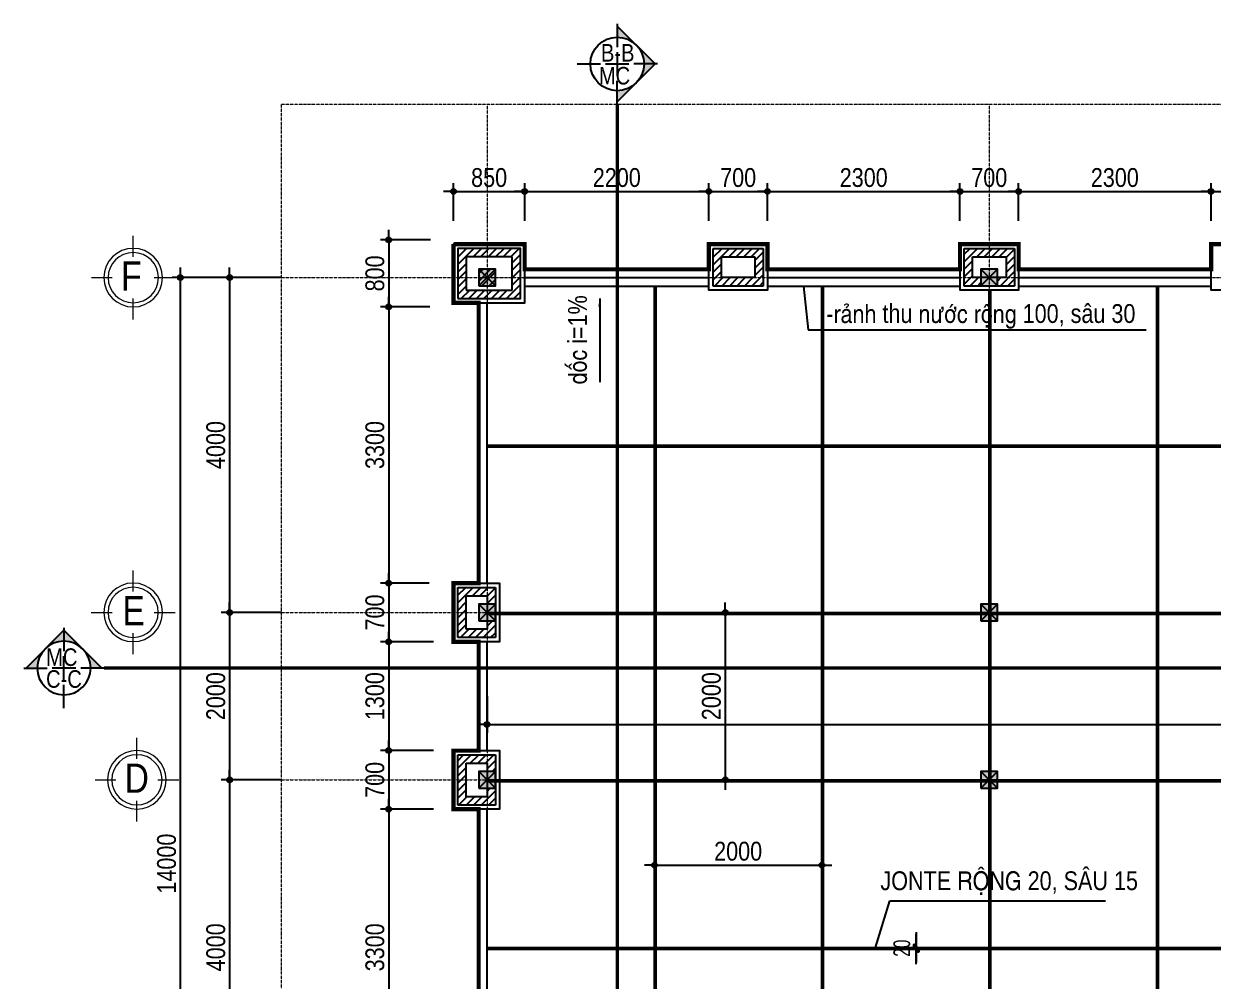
# Model space of a CAD drawing. Header units: millimetres. Extents: x 2297 to 44063, y 1595 to 26344.
# Drawn here: x 2297 to 16506, y 14907 to 26344 of the extents above; entities that cross this region are included whole.
import ezdxf
from ezdxf.enums import TextEntityAlignment as Align

# ---------------------------------------------------------------- set-up
doc = ezdxf.new("R2010")
doc.units = ezdxf.units.MM
doc.linetypes.add('ACAD_ISO10W100', pattern=[18, 12, -3, 0, -3])
doc.linetypes.add('DASHED2', pattern=[0.375, 0.25, -0.125])
for name, color, linetype in [('009', 251, 'Continuous'), ('daucat', 220, 'Continuous'), ('DIM', 1, 'Continuous'), ('KYHIEU', 3, 'Continuous'), ('TAGS', 60, 'Continuous'), ('TEXT', 7, 'Continuous'), ('TUONG', 131, 'Continuous'), ('WALL', 4, 'Continuous')]:
    doc.layers.add(name, color=color, linetype=linetype)
for name, color, linetype, lineweight in [('CAY', 84, 'Continuous', 5), ('CUA', 20, 'Continuous', 0), ('NET-THAY', 2, 'Continuous', 13), ('TEN TRUC', 3, 'Continuous', 18), ('TRUC', 24, 'Continuous', 0)]:
    doc.layers.add(name, color=color, linetype=linetype, lineweight=lineweight)
doc.styles.add('1', font='', dxfattribs={"height": 250})
doc.styles.add('HEL-CONDENSE', font='')
doc.styles.add('helve', font='')
doc.styles.add('KICHTHUOC', font='', dxfattribs={"width": 0.8})
doc.styles.add('VNI-HELVE-CONDENSE', font='')
doc.styles.add('VNI-HELVE-CONDENSEN', font='')
doc.styles.get('1').set_extended_font_data('VNI-Helve-Condense')
doc.styles.get('HEL-CONDENSE').set_extended_font_data('VNI-Helve-Condense')
doc.styles.get('helve').set_extended_font_data('VNI-Helve')
doc.styles.get('KICHTHUOC').set_extended_font_data('VNI-Helve-Condense')
doc.styles.get('VNI-HELVE-CONDENSE').set_extended_font_data('VNI-Helve-Condense')
doc.styles.get('VNI-HELVE-CONDENSEN').set_extended_font_data('VNI-Helve-Condense')
doc.dimstyles.new('1-100', dxfattribs={"dimtxt": 200, "dimasz": 60, "dimexe": 0, "dimexo": 0, "dimgap": 70, "dimtad": 1, "dimtoh": 1, "dimdec": 0, "dimzin": 9, "dimdsep": 46, "dimtxsty": 'KICHTHUOC', "dimblk": 'KTHUOC', "dimcen": 15, "dimdle": 150, "dimclrd": 256, "dimclre": 256, "dimclrt": 7, "dimadec": 0, "dimazin": 0, "dimtfac": 1, "dimtdec": 0, "dimtix": 1, "dimtmove": 2, "dimatfit": 3, "dimfxl": 1, "dimtolj": 1, "dimtzin": 1, "dimarcsym": 0})
doc.dimstyles.new('1-20', dxfattribs={"dimscale": 100, "dimtxt": 2.25, "dimasz": 0.0006, "dimexe": 1, "dimexo": 2.5, "dimgap": 0.8, "dimtad": 1, "dimdec": 0, "dimlfac": 0.2, "dimzin": 0, "dimdsep": 46, "dimtxsty": 'helve', "dimblk": 'elip', "dimcen": -0.09, "dimdle": 1, "dimclrd": 256, "dimclre": 256, "dimclrt": 4, "dimadec": 0, "dimazin": 0, "dimtfac": 1, "dimtdec": 0, "dimtix": 1, "dimtmove": 2, "dimatfit": 0, "dimldrblk": 'ARCHTICK', "dimfxl": 1, "dimtolj": 1, "dimtzin": 0, "dimarcsym": 0})
doc.dimstyles.new('D100', dxfattribs={"dimtxt": 225, "dimasz": 1.2, "dimexe": 100, "dimexo": 0, "dimgap": 50, "dimtad": 1, "dimdec": 0, "dimzin": 13, "dimdsep": 46, "dimtxsty": 'HEL-CONDENSE', "dimblk": 'D50', "dimcen": 0, "dimclrd": 1, "dimclre": 1, "dimclrt": 7, "dimadec": 0, "dimazin": 0, "dimtfac": 1, "dimtdec": 0, "dimtmove": 0, "dimatfit": 3, "dimldrblk": 'D50', "dimfxl": 1, "dimtolj": 1, "dimtzin": 13, "dimarcsym": 0})
pattern_1 = [(45, (-1291592.29, -402006.06), (-44.9012806, 44.9012806), [])]

# ---------------------------------------------------------------- blocks, each defined once
blk = doc.blocks.new('D50')
at = {"layer": 'DIM'}
blk.add_hatch(color=256, dxfattribs=at).paths.add_polyline_path([(25, 0, 1), (-25, 0, 1)])
blk.add_line((25, 0), (100, 0), dxfattribs=at)
blk.add_circle((0, 0), 25, dxfattribs=at)
blk = doc.blocks.new('*D181')
at = {"layer": 'DEFPOINTS', "color": 0, "transparency": 16777216}
for p in [(5377, 23312), (4756, 19312), (5377, 19312)]:
    blk.add_point(p, dxfattribs=at)
at = {"layer": 'DIM', "color": 1, "lineweight": -2, "transparency": 16777216}
for p, q in [((5377, 23312), (4656, 23312)), ((4756, 23310), (4756, 19313)), ((5377, 19312), (4656, 19312))]:
    blk.add_line(p, q, dxfattribs=at)
at = {"layer": 'DIM', "color": 1, "lineweight": -2, "transparency": 16777216, "xscale": 1.199999999999999, "yscale": 1.199999999999999, "zscale": 1.199999999999999}
for p, rotation in [((4756, 23312), 90), ((4756, 19312), 270)]:
    blk.add_blockref('D50', p, dxfattribs=dict(at, rotation=rotation))
at = {"layer": 'DIM', "color": 7, "transparency": 16777216, "insert": (4591, 21312), "char_height": 225, "attachment_point": 5, "rotation": 90, "style": 'HEL-CONDENSE'}
blk.add_mtext('\\A1;4000', dxfattribs=at)
blk = doc.blocks.new('*D182')
at = {"layer": 'DEFPOINTS', "color": 0, "transparency": 16777216}
for p in [(5377, 19312), (4756, 17312), (5377, 17312)]:
    blk.add_point(p, dxfattribs=at)
at = {"layer": 'DIM', "color": 1, "lineweight": -2, "transparency": 16777216}
for p, q in [((5377, 19312), (4656, 19312)), ((4756, 19310), (4756, 17313)), ((5377, 17312), (4656, 17312))]:
    blk.add_line(p, q, dxfattribs=at)
at = {"layer": 'DIM', "color": 1, "lineweight": -2, "transparency": 16777216, "xscale": 1.199999999999999, "yscale": 1.199999999999999, "zscale": 1.199999999999999}
for p, rotation in [((4756, 19312), 90), ((4756, 17312), 270)]:
    blk.add_blockref('D50', p, dxfattribs=dict(at, rotation=rotation))
at = {"layer": 'DIM', "color": 7, "transparency": 16777216, "insert": (4591, 18312), "char_height": 225, "attachment_point": 5, "rotation": 90, "style": 'HEL-CONDENSE'}
blk.add_mtext('\\A1;2000', dxfattribs=at)
blk = doc.blocks.new('*D183')
at = {"layer": 'DEFPOINTS', "color": 0, "transparency": 16777216}
for p in [(5377, 17312), (4756, 13312), (5377, 13312)]:
    blk.add_point(p, dxfattribs=at)
at = {"layer": 'DIM', "color": 1, "lineweight": -2, "transparency": 16777216}
for p, q in [((5377, 17312), (4656, 17312)), ((4756, 17310), (4756, 13313)), ((5377, 13312), (4656, 13312))]:
    blk.add_line(p, q, dxfattribs=at)
at = {"layer": 'DIM', "color": 1, "lineweight": -2, "transparency": 16777216, "xscale": 1.199999999999999, "yscale": 1.199999999999999, "zscale": 1.199999999999999}
for p, rotation in [((4756, 17312), 90), ((4756, 13312), 270)]:
    blk.add_blockref('D50', p, dxfattribs=dict(at, rotation=rotation))
at = {"layer": 'DIM', "color": 7, "transparency": 16777216, "insert": (4591, 15312), "char_height": 225, "attachment_point": 5, "rotation": 90, "style": 'HEL-CONDENSE'}
blk.add_mtext('\\A1;4000', dxfattribs=at)
blk = doc.blocks.new('*D185')
at = {"layer": 'DEFPOINTS', "color": 0, "transparency": 16777216}
for p in [(4168, 23312), (5377, 23312), (5377, 9312)]:
    blk.add_point(p, dxfattribs=at)
at = {"layer": 'DIM', "color": 1, "lineweight": -2, "transparency": 16777216}
for p, q in [((5377, 23312), (4068, 23312)), ((4168, 9313), (4168, 23310)), ((5377, 9312), (4068, 9312))]:
    blk.add_line(p, q, dxfattribs=at)
at = {"layer": 'DIM', "color": 1, "lineweight": -2, "transparency": 16777216, "xscale": 1.199999999999999, "yscale": 1.199999999999999, "zscale": 1.199999999999999}
for p, rotation in [((4168, 23312), 90), ((4168, 9312), 270)]:
    blk.add_blockref('D50', p, dxfattribs=dict(at, rotation=rotation))
at = {"layer": 'DIM', "color": 7, "transparency": 16777216, "insert": (4003, 16312), "char_height": 225, "attachment_point": 5, "rotation": 90, "style": 'HEL-CONDENSE'}
blk.add_mtext('\\A1;14000', dxfattribs=at)
blk = doc.blocks.new('A$C206177D3')
at = {"layer": 'TEN TRUC', "ltscale": 1000}
for p, q in [((-37, 240), (-37, 490)), ((-287, -10), (-537, -10)), ((463, -10), (213, -10)), ((-37, -510), (-37, -260))]:
    blk.add_line(p, q, dxfattribs=at)
blk.add_circle((-37, -10), 350, dxfattribs=at)
at = {"layer": 'TEN TRUC', "color": 254, "ltscale": 1000}
blk.add_circle((-37, -10), 300, dxfattribs=at)
blk = doc.blocks.new('A$C225A2996')
at = {"layer": 'WALL'}
blk.add_hatch(color=4, dxfattribs=at).paths.add_polyline_path([(531, 82), (731, 82), (731, 282), (531, 282)])
at = {"layer": 'WALL', "color": 4}
for p, q in [((531, 282), (731, 82)), ((531, 82), (731, 282))]:
    blk.add_line(p, q, dxfattribs=at)
blk.add_lwpolyline([(531, 82), (731, 82), (731, 282), (531, 282)], close=True, dxfattribs=at)
blk = doc.blocks.new('mc2')
at = {"layer": 'KYHIEU', "ltscale": 0.7}
h = blk.add_hatch(color=256, dxfattribs=at)
h.paths.add_polyline_path([(600, 400), (600, 566), (317, 283, -0.198912)])
h.paths.add_polyline_path([(200, 0, -0.198912), (317, 283), (34, 0)])
h.paths.add_polyline_path([(317, -283, -0.198912), (200, 0), (34, 0)])
h.paths.add_polyline_path([(600, -566), (600, -400, -0.198912), (317, -283)])
for p, q in [((600, 566), (34, 0)), ((600, 600), (600, 250)), ((0, 0), (350, 0)), ((600, -566), (34, 0)), ((775, 0), (425, 0)), ((600, -175), (600, 175)), ((1200, 0), (850, 0)), ((600, -600), (600, -250))]:
    blk.add_line(p, q, dxfattribs=at)
blk.add_circle((600, 0), 400, dxfattribs=at)
at = {"style": 'VNI-HELVE-CONDENSE'}
for height, p in [(300, (612, 182)), (225, (609, -187))]:
    blk.add_attdef('A', text='', height=height, dxfattribs=at).set_placement(p, align=Align.MIDDLE_CENTER)
blk = doc.blocks.new('*D117')
at = {"layer": 'DEFPOINTS', "color": 0, "transparency": 16777216}
for p in [(8281, 24342), (7431, 23989), (8281, 23989)]:
    blk.add_point(p, dxfattribs=at)
at = {"layer": 'DIM', "color": 1, "lineweight": -2, "transparency": 16777216}
for p, q in [((7431, 23989), (7431, 24442)), ((8281, 23989), (8281, 24442)), ((7433, 24342), (8280, 24342))]:
    blk.add_line(p, q, dxfattribs=at)
at = {"layer": 'DIM', "color": 1, "lineweight": -2, "transparency": 16777216, "xscale": 1.199999999999999, "yscale": 1.199999999999999, "zscale": 1.199999999999999, "rotation": 180}
blk.add_blockref('D50', (7431, 24342), dxfattribs=at)
at = {"layer": 'DIM', "color": 1, "lineweight": -2, "transparency": 16777216, "xscale": 1.199999999999999, "yscale": 1.199999999999999, "zscale": 1.199999999999999}
blk.add_blockref('D50', (8281, 24342), dxfattribs=at)
at = {"layer": 'DIM', "color": 7, "transparency": 16777216, "insert": (7856, 24506), "char_height": 225, "attachment_point": 5, "style": 'HEL-CONDENSE'}
blk.add_mtext('\\A1;850', dxfattribs=at)
blk = doc.blocks.new('*D118')
at = {"layer": 'DEFPOINTS', "color": 0, "transparency": 16777216}
for p in [(10481, 24342), (8281, 23989), (10481, 23989)]:
    blk.add_point(p, dxfattribs=at)
at = {"layer": 'DIM', "color": 1, "lineweight": -2, "transparency": 16777216}
for p, q in [((8281, 23989), (8281, 24442)), ((10481, 23989), (10481, 24442)), ((8283, 24342), (10480, 24342))]:
    blk.add_line(p, q, dxfattribs=at)
at = {"layer": 'DIM', "color": 1, "lineweight": -2, "transparency": 16777216, "xscale": 1.199999999999999, "yscale": 1.199999999999999, "zscale": 1.199999999999999, "rotation": 180}
blk.add_blockref('D50', (8281, 24342), dxfattribs=at)
at = {"layer": 'DIM', "color": 1, "lineweight": -2, "transparency": 16777216, "xscale": 1.199999999999999, "yscale": 1.199999999999999, "zscale": 1.199999999999999}
blk.add_blockref('D50', (10481, 24342), dxfattribs=at)
at = {"layer": 'DIM', "color": 7, "transparency": 16777216, "insert": (9381, 24506), "char_height": 225, "attachment_point": 5, "style": 'HEL-CONDENSE'}
blk.add_mtext('\\A1;2200', dxfattribs=at)
blk = doc.blocks.new('*D119')
at = {"layer": 'DEFPOINTS', "color": 0, "transparency": 16777216}
for p in [(11181, 24342), (10481, 23989), (11181, 23989)]:
    blk.add_point(p, dxfattribs=at)
at = {"layer": 'DIM', "color": 1, "lineweight": -2, "transparency": 16777216}
for p, q in [((10481, 23989), (10481, 24442)), ((11181, 23989), (11181, 24442)), ((10483, 24342), (11180, 24342))]:
    blk.add_line(p, q, dxfattribs=at)
at = {"layer": 'DIM', "color": 1, "lineweight": -2, "transparency": 16777216, "xscale": 1.199999999999999, "yscale": 1.199999999999999, "zscale": 1.199999999999999, "rotation": 180}
blk.add_blockref('D50', (10481, 24342), dxfattribs=at)
at = {"layer": 'DIM', "color": 1, "lineweight": -2, "transparency": 16777216, "xscale": 1.199999999999999, "yscale": 1.199999999999999, "zscale": 1.199999999999999}
blk.add_blockref('D50', (11181, 24342), dxfattribs=at)
at = {"layer": 'DIM', "color": 7, "transparency": 16777216, "insert": (10831, 24506), "char_height": 225, "attachment_point": 5, "style": 'HEL-CONDENSE'}
blk.add_mtext('\\A1;700', dxfattribs=at)
blk = doc.blocks.new('*D120')
at = {"layer": 'DEFPOINTS', "color": 0, "transparency": 16777216}
for p in [(13481, 24342), (11181, 23989), (13481, 23989)]:
    blk.add_point(p, dxfattribs=at)
at = {"layer": 'DIM', "color": 1, "lineweight": -2, "transparency": 16777216}
for p, q in [((11181, 23989), (11181, 24442)), ((13481, 23989), (13481, 24442)), ((11183, 24342), (13480, 24342))]:
    blk.add_line(p, q, dxfattribs=at)
at = {"layer": 'DIM', "color": 1, "lineweight": -2, "transparency": 16777216, "xscale": 1.199999999999999, "yscale": 1.199999999999999, "zscale": 1.199999999999999, "rotation": 180}
blk.add_blockref('D50', (11181, 24342), dxfattribs=at)
at = {"layer": 'DIM', "color": 1, "lineweight": -2, "transparency": 16777216, "xscale": 1.199999999999999, "yscale": 1.199999999999999, "zscale": 1.199999999999999}
blk.add_blockref('D50', (13481, 24342), dxfattribs=at)
at = {"layer": 'DIM', "color": 7, "transparency": 16777216, "insert": (12331, 24506), "char_height": 225, "attachment_point": 5, "style": 'HEL-CONDENSE'}
blk.add_mtext('\\A1;2300', dxfattribs=at)
blk = doc.blocks.new('*D121')
at = {"layer": 'DEFPOINTS', "color": 0, "transparency": 16777216}
for p in [(14181, 24342), (13481, 23989), (14181, 23989)]:
    blk.add_point(p, dxfattribs=at)
at = {"layer": 'DIM', "color": 1, "lineweight": -2, "transparency": 16777216}
for p, q in [((13481, 23989), (13481, 24442)), ((14181, 23989), (14181, 24442)), ((13483, 24342), (14180, 24342))]:
    blk.add_line(p, q, dxfattribs=at)
at = {"layer": 'DIM', "color": 1, "lineweight": -2, "transparency": 16777216, "xscale": 1.199999999999999, "yscale": 1.199999999999999, "zscale": 1.199999999999999, "rotation": 180}
blk.add_blockref('D50', (13481, 24342), dxfattribs=at)
at = {"layer": 'DIM', "color": 1, "lineweight": -2, "transparency": 16777216, "xscale": 1.199999999999999, "yscale": 1.199999999999999, "zscale": 1.199999999999999}
blk.add_blockref('D50', (14181, 24342), dxfattribs=at)
at = {"layer": 'DIM', "color": 7, "transparency": 16777216, "insert": (13831, 24506), "char_height": 225, "attachment_point": 5, "style": 'HEL-CONDENSE'}
blk.add_mtext('\\A1;700', dxfattribs=at)
blk = doc.blocks.new('*D122')
at = {"layer": 'DEFPOINTS', "color": 0, "transparency": 16777216}
for p in [(16481, 24342), (14181, 23989), (16481, 23989)]:
    blk.add_point(p, dxfattribs=at)
at = {"layer": 'DIM', "color": 1, "lineweight": -2, "transparency": 16777216}
for p, q in [((14181, 23989), (14181, 24442)), ((16481, 23989), (16481, 24442)), ((14183, 24342), (16480, 24342))]:
    blk.add_line(p, q, dxfattribs=at)
at = {"layer": 'DIM', "color": 1, "lineweight": -2, "transparency": 16777216, "xscale": 1.199999999999999, "yscale": 1.199999999999999, "zscale": 1.199999999999999, "rotation": 180}
blk.add_blockref('D50', (14181, 24342), dxfattribs=at)
at = {"layer": 'DIM', "color": 1, "lineweight": -2, "transparency": 16777216, "xscale": 1.199999999999999, "yscale": 1.199999999999999, "zscale": 1.199999999999999}
blk.add_blockref('D50', (16481, 24342), dxfattribs=at)
at = {"layer": 'DIM', "color": 7, "transparency": 16777216, "insert": (15331, 24506), "char_height": 225, "attachment_point": 5, "style": 'HEL-CONDENSE'}
blk.add_mtext('\\A1;2300', dxfattribs=at)
blk = doc.blocks.new('*D123')
at = {"layer": 'DEFPOINTS', "color": 0, "transparency": 16777216}
for p in [(17181, 24342), (16481, 23989), (17181, 23989)]:
    blk.add_point(p, dxfattribs=at)
at = {"layer": 'DIM', "color": 1, "lineweight": -2, "transparency": 16777216}
for p, q in [((16481, 23989), (16481, 24442)), ((17181, 23989), (17181, 24442)), ((16483, 24342), (17180, 24342))]:
    blk.add_line(p, q, dxfattribs=at)
at = {"layer": 'DIM', "color": 1, "lineweight": -2, "transparency": 16777216, "xscale": 1.199999999999999, "yscale": 1.199999999999999, "zscale": 1.199999999999999, "rotation": 180}
blk.add_blockref('D50', (16481, 24342), dxfattribs=at)
at = {"layer": 'DIM', "color": 1, "lineweight": -2, "transparency": 16777216, "xscale": 1.199999999999999, "yscale": 1.199999999999999, "zscale": 1.199999999999999}
blk.add_blockref('D50', (17181, 24342), dxfattribs=at)
at = {"layer": 'DIM', "color": 7, "transparency": 16777216, "insert": (16831, 24506), "char_height": 225, "attachment_point": 5, "style": 'HEL-CONDENSE'}
blk.add_mtext('\\A1;700', dxfattribs=at)
blk = doc.blocks.new('*D172')
at = {"layer": 'DEFPOINTS', "color": 0, "transparency": 16777216}
for p in [(7154, 23762), (6657, 22962), (7149, 22962)]:
    blk.add_point(p, dxfattribs=at)
at = {"layer": 'DIM', "color": 1, "lineweight": -2, "transparency": 16777216}
for p, q in [((7154, 23762), (6557, 23762)), ((6657, 23760), (6657, 22963)), ((7149, 22962), (6557, 22962))]:
    blk.add_line(p, q, dxfattribs=at)
at = {"layer": 'DIM', "color": 1, "lineweight": -2, "transparency": 16777216, "xscale": 1.199999999999999, "yscale": 1.199999999999999, "zscale": 1.199999999999999}
for p, rotation in [((6657, 23762), 90), ((6657, 22962), 270)]:
    blk.add_blockref('D50', p, dxfattribs=dict(at, rotation=rotation))
at = {"layer": 'DIM', "color": 7, "transparency": 16777216, "insert": (6492, 23362), "char_height": 225, "attachment_point": 5, "rotation": 90, "style": 'HEL-CONDENSE'}
blk.add_mtext('\\A1;800', dxfattribs=at)
blk = doc.blocks.new('*D173')
at = {"layer": 'DEFPOINTS', "color": 0, "transparency": 16777216}
for p in [(7149, 22962), (6657, 19662), (7139, 19662)]:
    blk.add_point(p, dxfattribs=at)
at = {"layer": 'DIM', "color": 1, "lineweight": -2, "transparency": 16777216}
for p, q in [((7149, 22962), (6557, 22962)), ((6657, 22960), (6657, 19663)), ((7139, 19662), (6557, 19662))]:
    blk.add_line(p, q, dxfattribs=at)
at = {"layer": 'DIM', "color": 1, "lineweight": -2, "transparency": 16777216, "xscale": 1.199999999999999, "yscale": 1.199999999999999, "zscale": 1.199999999999999}
for p, rotation in [((6657, 22962), 90), ((6657, 19662), 270)]:
    blk.add_blockref('D50', p, dxfattribs=dict(at, rotation=rotation))
at = {"layer": 'DIM', "color": 7, "transparency": 16777216, "insert": (6492, 21312), "char_height": 225, "attachment_point": 5, "rotation": 90, "style": 'HEL-CONDENSE'}
blk.add_mtext('\\A1;3300', dxfattribs=at)
blk = doc.blocks.new('*D174')
at = {"layer": 'DEFPOINTS', "color": 0, "transparency": 16777216}
for p in [(7139, 19662), (6657, 18962), (7191, 18962)]:
    blk.add_point(p, dxfattribs=at)
at = {"layer": 'DIM', "color": 1, "lineweight": -2, "transparency": 16777216}
for p, q in [((7139, 19662), (6557, 19662)), ((6657, 19660), (6657, 18963)), ((7191, 18962), (6557, 18962))]:
    blk.add_line(p, q, dxfattribs=at)
at = {"layer": 'DIM', "color": 1, "lineweight": -2, "transparency": 16777216, "xscale": 1.199999999999999, "yscale": 1.199999999999999, "zscale": 1.199999999999999}
for p, rotation in [((6657, 19662), 90), ((6657, 18962), 270)]:
    blk.add_blockref('D50', p, dxfattribs=dict(at, rotation=rotation))
at = {"layer": 'DIM', "color": 7, "transparency": 16777216, "insert": (6492, 19312), "char_height": 225, "attachment_point": 5, "rotation": 90, "style": 'HEL-CONDENSE'}
blk.add_mtext('\\A1;700', dxfattribs=at)
blk = doc.blocks.new('*D175')
at = {"layer": 'DEFPOINTS', "color": 0, "transparency": 16777216}
for p in [(7191, 18962), (6657, 17662), (7191, 17662)]:
    blk.add_point(p, dxfattribs=at)
at = {"layer": 'DIM', "color": 1, "lineweight": -2, "transparency": 16777216}
for p, q in [((7191, 18962), (6557, 18962)), ((6657, 18960), (6657, 17663)), ((7191, 17662), (6557, 17662))]:
    blk.add_line(p, q, dxfattribs=at)
at = {"layer": 'DIM', "color": 1, "lineweight": -2, "transparency": 16777216, "xscale": 1.199999999999999, "yscale": 1.199999999999999, "zscale": 1.199999999999999}
for p, rotation in [((6657, 18962), 90), ((6657, 17662), 270)]:
    blk.add_blockref('D50', p, dxfattribs=dict(at, rotation=rotation))
at = {"layer": 'DIM', "color": 7, "transparency": 16777216, "insert": (6492, 18312), "char_height": 225, "attachment_point": 5, "rotation": 90, "style": 'HEL-CONDENSE'}
blk.add_mtext('\\A1;1300', dxfattribs=at)
blk = doc.blocks.new('*D176')
at = {"layer": 'DEFPOINTS', "color": 0, "transparency": 16777216}
for p in [(7191, 17662), (6657, 16962), (7191, 16962)]:
    blk.add_point(p, dxfattribs=at)
at = {"layer": 'DIM', "color": 1, "lineweight": -2, "transparency": 16777216}
for p, q in [((7191, 17662), (6557, 17662)), ((6657, 17660), (6657, 16963)), ((7191, 16962), (6557, 16962))]:
    blk.add_line(p, q, dxfattribs=at)
at = {"layer": 'DIM', "color": 1, "lineweight": -2, "transparency": 16777216, "xscale": 1.199999999999999, "yscale": 1.199999999999999, "zscale": 1.199999999999999}
for p, rotation in [((6657, 17662), 90), ((6657, 16962), 270)]:
    blk.add_blockref('D50', p, dxfattribs=dict(at, rotation=rotation))
at = {"layer": 'DIM', "color": 7, "transparency": 16777216, "insert": (6492, 17312), "char_height": 225, "attachment_point": 5, "rotation": 90, "style": 'HEL-CONDENSE'}
blk.add_mtext('\\A1;700', dxfattribs=at)
blk = doc.blocks.new('*D177')
at = {"layer": 'DEFPOINTS', "color": 0, "transparency": 16777216}
for p in [(7191, 16962), (6657, 13662), (7191, 13662)]:
    blk.add_point(p, dxfattribs=at)
at = {"layer": 'DIM', "color": 1, "lineweight": -2, "transparency": 16777216}
for p, q in [((7191, 16962), (6557, 16962)), ((6657, 16960), (6657, 13663)), ((7191, 13662), (6557, 13662))]:
    blk.add_line(p, q, dxfattribs=at)
at = {"layer": 'DIM', "color": 1, "lineweight": -2, "transparency": 16777216, "xscale": 1.199999999999999, "yscale": 1.199999999999999, "zscale": 1.199999999999999}
for p, rotation in [((6657, 16962), 90), ((6657, 13662), 270)]:
    blk.add_blockref('D50', p, dxfattribs=dict(at, rotation=rotation))
at = {"layer": 'DIM', "color": 7, "transparency": 16777216, "insert": (6492, 15312), "char_height": 225, "attachment_point": 5, "rotation": 90, "style": 'HEL-CONDENSE'}
blk.add_mtext('\\A1;3300', dxfattribs=at)
blk = doc.blocks.new('*D106')
at = {"layer": 'CAY', "color": 1, "lineweight": -2, "transparency": 16777216}
for p, q in [((7831, 18312), (7831, 17875)), ((40831, 18312), (40831, 17875)), ((7833, 17975), (40830, 17975))]:
    blk.add_line(p, q, dxfattribs=at)
at = {"layer": 'DEFPOINTS', "color": 0, "transparency": 16777216}
for p in [(7831, 18312), (40831, 18312), (40831, 17975)]:
    blk.add_point(p, dxfattribs=at)
at = {"layer": 'CAY', "color": 1, "lineweight": -2, "transparency": 16777216, "xscale": 1.199999999999999, "yscale": 1.199999999999999, "zscale": 1.199999999999999, "rotation": 180}
blk.add_blockref('D50', (7831, 17975), dxfattribs=at)
at = {"layer": 'CAY', "color": 1, "lineweight": -2, "transparency": 16777216, "xscale": 1.199999999999999, "yscale": 1.199999999999999, "zscale": 1.199999999999999}
blk.add_blockref('D50', (40831, 17975), dxfattribs=at)
at = {"layer": 'CAY', "color": 7, "transparency": 16777216, "insert": (24331, 18140), "char_height": 225, "attachment_point": 5, "style": 'HEL-CONDENSE'}
blk.add_mtext('\\A1;33000', dxfattribs=at)
blk = doc.blocks.new('*D113')
at = {"layer": 'DEFPOINTS', "color": 0, "transparency": 16777216}
for p in [(10314, 19312), (10314, 17312), (10677, 17312)]:
    blk.add_point(p, dxfattribs=at)
at = {"layer": 'DIM', "color": 1, "lineweight": -2, "transparency": 16777216}
for p, q in [((10314, 19312), (10777, 19312)), ((10677, 19310), (10677, 17313)), ((10314, 17312), (10777, 17312))]:
    blk.add_line(p, q, dxfattribs=at)
at = {"layer": 'DIM', "color": 1, "lineweight": -2, "transparency": 16777216, "xscale": 1.199999999999999, "yscale": 1.199999999999999, "zscale": 1.199999999999999}
for p, rotation in [((10677, 19312), 90), ((10677, 17312), 270)]:
    blk.add_blockref('D50', p, dxfattribs=dict(at, rotation=rotation))
at = {"layer": 'DIM', "color": 7, "transparency": 16777216, "insert": (10512, 18312), "char_height": 225, "attachment_point": 5, "rotation": 90, "style": 'HEL-CONDENSE'}
blk.add_mtext('\\A1;2000', dxfattribs=at)
blk = doc.blocks.new('*D114')
at = {"layer": 'DEFPOINTS', "color": 0, "transparency": 16777216}
for p in [(9831, 16785), (11831, 16785), (11831, 16294)]:
    blk.add_point(p, dxfattribs=at)
at = {"layer": 'DIM', "color": 1, "lineweight": -2, "transparency": 16777216}
for p, q in [((9831, 16785), (9831, 16194)), ((11831, 16785), (11831, 16194)), ((9833, 16294), (11830, 16294))]:
    blk.add_line(p, q, dxfattribs=at)
at = {"layer": 'DIM', "color": 1, "lineweight": -2, "transparency": 16777216, "xscale": 1.199999999999999, "yscale": 1.199999999999999, "zscale": 1.199999999999999, "rotation": 180}
blk.add_blockref('D50', (9831, 16294), dxfattribs=at)
at = {"layer": 'DIM', "color": 1, "lineweight": -2, "transparency": 16777216, "xscale": 1.199999999999999, "yscale": 1.199999999999999, "zscale": 1.199999999999999}
blk.add_blockref('D50', (11831, 16294), dxfattribs=at)
at = {"layer": 'DIM', "color": 7, "transparency": 16777216, "insert": (10831, 16459), "char_height": 225, "attachment_point": 5, "style": 'HEL-CONDENSE'}
blk.add_mtext('\\A1;2000', dxfattribs=at)
blk = doc.blocks.new('KTHUOC')
at = {"ltscale": 50}
h = blk.add_hatch(color=256, dxfattribs=at)
edge = h.paths.add_edge_path()
edge.add_line((0.28, 0.53), (-0.53, -0.28))
edge.add_arc((-0.41, -0.41), 0.175, 135, 225)
edge.add_arc((-0.41, -0.41), 0.175, 225, 315)
edge.add_line((-0.28, -0.53), (0.53, 0.28))
edge.add_arc((0.41, 0.41), 0.175, 315, 405)
edge.add_arc((0.41, 0.41), 0.175, 45, 135)
for p, q in [((0, -2), (0, 2)), ((-3, 0), (3, 0))]:
    blk.add_line(p, q)
blk.add_lwpolyline([(0.28, 0.53), (-0.53, -0.28, 0.414214), (-0.53, -0.53), (-0.53, -0.53, 0.414214), (-0.28, -0.53), (0.53, 0.28, 0.414214), (0.53, 0.53), (0.53, 0.53, 0.414214)], format="xyb", close=True)
blk = doc.blocks.new('_ArchTick')
at = {"layer": 'CUA', "color": 0, "const_width": 0.15}
blk.add_lwpolyline([(-0.5, -0.5), (0.5, 0.5)], dxfattribs=at)
blk = doc.blocks.new('elip')
at = {"layer": 'DIM', "ltscale": 1.5}
h = blk.add_hatch(color=2, dxfattribs=at)
edge = h.paths.add_edge_path()
edge.add_line((-566, -919), (919, 566))
edge.add_arc((778, 707), 200, 315, 405)
edge.add_line((919, 849), (849, 919))
edge.add_arc((707, 778), 200, 45, 135)
edge.add_line((566, 919), (-919, -566))
edge.add_arc((-778, -707), 200, 135, 225)
edge.add_line((-919, -849), (-849, -919))
edge.add_arc((-707, -778), 200, 225, 315)
at = {"layer": 'DIM', "linetype": 'Continuous'}
for p, q in [((0, 0), (0, 2500)), ((0, 1600), (0, -2500)), ((-2500, 0), (2500, 0))]:
    blk.add_line(p, q, dxfattribs=at)
at = {"layer": 'DIM', "color": 2, "ltscale": 1.5}
blk.add_lwpolyline([(-566, -919), (919, 566, 0.4142136), (919, 849), (849, 919, 0.4142136), (566, 919), (-919, -566, 0.4142136), (-919, -849), (-849, -919, 0.4142136)], format="xyb", close=True, dxfattribs=at)
blk = doc.blocks.new('*D116')
at = {"lineweight": -2, "transparency": 16777216}
for p, q in [((12959, 15372), (12959, 15432)), ((12384, 15312), (12959, 15312)), ((12384, 15292), (12959, 15292)), ((12959, 15312), (12959, 15292)), ((12959, 15232), (12959, 15172))]:
    blk.add_line(p, q, dxfattribs=at)
at = {"layer": 'DEFPOINTS', "color": 0, "transparency": 16777216}
for p in [(12384, 15312), (12384, 15292), (12959, 15292)]:
    blk.add_point(p, dxfattribs=at)
at = {"lineweight": -2, "transparency": 16777216, "xscale": 60, "yscale": 60, "zscale": 60}
for p, rotation in [((12959, 15312), 270), ((12959, 15292), 90)]:
    blk.add_blockref('KTHUOC', p, dxfattribs=dict(at, rotation=rotation))
at = {"color": 7, "transparency": 16777216, "insert": (12787, 15302), "char_height": 200, "attachment_point": 5, "rotation": 90, "style": 'KICHTHUOC'}
blk.add_mtext('\\A1;20', dxfattribs=at)

msp = doc.modelspace()

# ---------------------------------------------------------------- hatches: boundary and pattern name
at = {"layer": '009'}
h = msp.add_hatch(dxfattribs=at)
h.set_pattern_fill('ANSI31', color=256, scale=20, style=0)
h.set_pattern_definition(pattern_1)
h.paths.add_polyline_path([(7481.404, 23061.581), (8231.404, 23061.581), (8231.404, 23661.581), (7481.404, 23661.581)])
h.paths.add_polyline_path([(7581.404, 23561.581), (8131.404, 23561.581), (8131.404, 23161.581), (7581.404, 23161.581)], flags=16)
h.paths.add_polyline_path([(7731.404, 23411.581), (7931.404, 23411.581), (7931.404, 23211.581), (7731.404, 23211.581)], flags=0)
h = msp.add_hatch(dxfattribs=at)
h.set_pattern_fill('ANSI31', color=256, scale=20, style=0)
h.set_pattern_definition(pattern_1)
h.paths.add_polyline_path([(10531.404, 23211.581), (11131.404, 23211.581), (11131.404, 23661.581), (10531.404, 23661.581)])
h.paths.add_polyline_path([(10631.404, 23561.581), (11031.404, 23561.581), (11031.404, 23311.581), (10631.404, 23311.581)], flags=16)
h.paths.add_polyline_path([(13631.404, 23561.581), (14031.404, 23561.581), (14031.404, 23311.581), (13931.404, 23311.581), (13931.404, 23211.581), (14131.404, 23211.581), (14131.404, 23661.581), (13531.404, 23661.581), (13531.404, 23211.581), (13731.404, 23211.581), (13731.404, 23311.581), (13631.404, 23311.581)])
h = msp.add_hatch(dxfattribs=at)
h.set_pattern_fill('ANSI31', color=256, scale=20, style=0)
h.set_pattern_definition(pattern_1)
h.paths.add_polyline_path([(7581.404, 19511.581), (7831.404, 19511.581), (7831.404, 19411.581), (7931.404, 19411.581), (7931.404, 19611.581), (7481.404, 19611.581), (7481.404, 19011.581), (7931.404, 19011.581), (7931.404, 19211.581), (7831.404, 19211.581), (7831.404, 19111.581), (7581.404, 19111.581)])
h = msp.add_hatch(dxfattribs=at)
h.set_pattern_fill('ANSI31', color=256, scale=20, style=0)
h.set_pattern_definition(pattern_1)
h.paths.add_polyline_path([(7581.404, 17511.581), (7831.404, 17511.581), (7831.404, 17411.581), (7931.404, 17411.581), (7931.404, 17611.581), (7481.404, 17611.581), (7481.404, 17011.581), (7931.404, 17011.581), (7931.404, 17211.581), (7831.404, 17211.581), (7831.404, 17111.581), (7581.404, 17111.581)])
h.paths.add_polyline_path([(7481.404, 13011.581), (7931.404, 13011.581), (7931.404, 13211.581), (7831.404, 13211.581), (7831.404, 13111.581), (7581.404, 13111.581), (7581.404, 13511.581), (7831.404, 13511.581), (7831.404, 13411.581), (7931.404, 13411.581), (7931.404, 13611.581), (7481.404, 13611.581)])

# ---------------------------------------------------------------- linework, layer by layer
at = {"const_width": 50}
for points in [[(7431.404, 23711.581), (8281.404, 23711.581), (8281.404, 23411.581), (10481.404, 23411.581), (10481.404, 23711.581), (11181.404, 23711.581), (11181.404, 23411.581), (13481.404, 23411.581), (13481.404, 23711.581), (14181.404, 23711.581), (14181.404, 23411.581), (16481.404, 23411.581), (16481.404, 23711.581), (17181.404, 23711.581)], [(7731.404, 13661.581), (7731.404, 16961.581), (7431.404, 16961.581), (7431.404, 17661.581), (7731.404, 17661.581), (7731.404, 18961.581), (7431.404, 18961.581), (7431.404, 19661.581), (7731.404, 19661.581), (7731.404, 23011.581), (7431.404, 23011.581), (7431.404, 23711.581)]]:
    msp.add_lwpolyline(points, dxfattribs=at)
msp.add_lwpolyline([(7431.404, 23011.581), (8281.404, 23011.581), (8281.404, 23711.581), (7431.404, 23711.581)], close=True)
for points in [[(8281.404, 23411.581), (10481.404, 23411.581)], [(8281.404, 23311.581), (10481.404, 23311.581)], [(11181.404, 23411.581), (13481.404, 23411.581)], [(11181.404, 23311.581), (13481.404, 23311.581)], [(14181.404, 23411.581), (16481.404, 23411.581)], [(14181.404, 23311.581), (16481.404, 23311.581)], [(8281.404, 23211.581), (10481.404, 23211.581)], [(9831.404, 9311.581), (9831.404, 23211.581)], [(9851.404, 9311.581), (9851.404, 23211.581)], [(11181.404, 23211.581), (13481.404, 23211.581)], [(11831.404, 9311.581), (11831.404, 23211.581)], [(11851.404, 9311.581), (11851.404, 23211.581)], [(14181.404, 23211.581), (16481.404, 23211.581)], [(15831.404, 13311.581), (15831.404, 23211.581)], [(15851.404, 13311.581), (15851.404, 23211.581)], [(13831.404, 9311.581), (13831.404, 23161.581)], [(13851.404, 9311.581), (13851.404, 23161.581)], [(7731.404, 19661.581), (7731.404, 23011.581)], [(7831.404, 19661.581), (7831.404, 23011.581)], [(7831.404, 21311.581), (40831.404, 21311.581)], [(7831.404, 21291.581), (40831.404, 21291.581)], [(7831.404, 19311.581), (40831.404, 19311.581)], [(7831.404, 19291.581), (40831.404, 19291.581)], [(7731.404, 17661.581), (7731.404, 18961.581)], [(7831.404, 17661.581), (7831.404, 18961.581)], [(7831.404, 17311.581), (40831.404, 17311.581)], [(7831.404, 17291.581), (40831.404, 17291.581)], [(7731.404, 13661.581), (7731.404, 16961.581)], [(7831.404, 13661.581), (7831.404, 16961.581)], [(7831.404, 15311.581), (40831.404, 15311.581)], [(7831.404, 15291.581), (40831.404, 15291.581)]]:
    msp.add_lwpolyline(points)
at = {"layer": '009'}
msp.add_lwpolyline([(7481.404, 23061.581), (8231.404, 23061.581), (8231.404, 23661.581), (7481.404, 23661.581)], close=True, dxfattribs=at)
at = {"layer": 'daucat', "linetype": 'DASHED2', "ltscale": 2000, "const_width": 40}
for points in [[(9386.519, 25383.838), (9386.519, 2554.675)], [(3256.711, 18648.592), (43102.571, 18648.592)]]:
    msp.add_lwpolyline(points, dxfattribs=at)
at = {"layer": 'NET-THAY', "linetype": 'ByBlock', "lineweight": -2}
for points in [[(10481.404, 23711.581), (11181.404, 23711.581), (11181.404, 23161.581), (10481.404, 23161.581)], [(13481.404, 23711.581), (14181.404, 23711.581), (14181.404, 23161.581), (13481.404, 23161.581)], [(16481.404, 23711.581), (17181.404, 23711.581), (17181.404, 23161.581), (16481.404, 23161.581)], [(7431.404, 19661.581), (7981.404, 19661.581), (7981.404, 18961.581), (7431.404, 18961.581)], [(7431.404, 17661.581), (7981.404, 17661.581), (7981.404, 16961.581), (7431.404, 16961.581)]]:
    msp.add_lwpolyline(points, close=True, dxfattribs=at)
at = {"layer": 'TRUC', "linetype": 'ACAD_ISO10W100', "ltscale": 0.2}
msp.add_lwpolyline([(5377.419, 25383.838), (43147.731, 25383.838), (43147.731, 4281.809), (5377.419, 4281.809)], close=True, dxfattribs=at)
for points in [[(7831.404, 25383.838), (7831.404, 4281.809)], [(13831.404, 25383.838), (13831.404, 4281.809)], [(13831.404, 25383.838), (13831.404, 4281.809)], [(5377.419, 23311.581), (43147.731, 23311.581)], [(5377.419, 19311.581), (43147.731, 19311.581)], [(5377.419, 17311.581), (43147.731, 17311.581)]]:
    msp.add_lwpolyline(points, dxfattribs=at)
at = {"layer": 'TUONG', "color": 4}
for p, q in [((8231.404, 23661.581), (7481.404, 23661.581)), ((7481.404, 23661.581), (7481.404, 23061.581)), ((8231.404, 23061.581), (8231.404, 23661.581)), ((8131.404, 23561.581), (7581.404, 23561.581)), ((7581.404, 23561.581), (7581.404, 23161.581)), ((8131.404, 23161.581), (8131.404, 23561.581)), ((7481.404, 23061.581), (8231.404, 23061.581)), ((7581.404, 23161.581), (8131.404, 23161.581))]:
    msp.add_line(p, q, dxfattribs=at)
at = {"layer": 'TUONG'}
for p, q in [((10531.404, 23211.581), (10531.404, 23661.581)), ((10531.404, 23661.581), (11131.404, 23661.581)), ((11131.404, 23661.581), (11131.404, 23211.581)), ((13531.404, 23211.581), (13531.404, 23661.581)), ((13531.404, 23661.581), (14131.404, 23661.581)), ((14131.404, 23661.581), (14131.404, 23211.581)), ((10631.404, 23311.581), (10631.404, 23561.581)), ((10631.404, 23561.581), (11031.404, 23561.581)), ((11031.404, 23561.581), (11031.404, 23311.581)), ((13631.404, 23311.581), (13631.404, 23561.581)), ((13631.404, 23561.581), (14031.404, 23561.581)), ((14031.404, 23561.581), (14031.404, 23311.581)), ((11031.404, 23311.581), (10631.404, 23311.581)), ((14031.404, 23311.581), (13631.404, 23311.581)), ((11131.404, 23211.581), (10531.404, 23211.581)), ((14131.404, 23211.581), (13531.404, 23211.581)), ((7481.404, 19011.581), (7481.404, 19611.581)), ((7481.404, 19611.581), (7931.404, 19611.581)), ((7931.404, 19611.581), (7931.404, 19011.581)), ((7581.404, 19111.581), (7581.404, 19511.581)), ((7581.404, 19511.581), (7831.404, 19511.581)), ((7831.404, 19511.581), (7831.404, 19111.581)), ((7831.404, 19111.581), (7581.404, 19111.581)), ((7931.404, 19011.581), (7481.404, 19011.581)), ((7481.404, 17011.581), (7481.404, 17611.581)), ((7481.404, 17611.581), (7931.404, 17611.581)), ((7581.404, 17111.581), (7581.404, 17511.581)), ((7581.404, 17511.581), (7831.404, 17511.581)), ((7831.404, 17511.581), (7831.404, 17111.581)), ((7931.404, 17611.581), (7931.404, 17011.581)), ((7831.404, 17111.581), (7581.404, 17111.581)), ((7931.404, 17011.581), (7481.404, 17011.581))]:
    msp.add_line(p, q, dxfattribs=at)

# ---------------------------------------------------------------- block references
at = {"layer": 'KYHIEU', "ltscale": 0.7}
ref = msp.add_blockref('mc2', (9866.519, 25863.838), dxfattribs=dict(at, xscale=0.8000000007450581, yscale=0.7999999995809048, zscale=0.8, rotation=180))
ref.add_attrib('A', 'MC', dxfattribs={"layer": '0', "height": 210, "style": 'VNI-HELVE-CONDENSE'}).set_placement((9354.349, 25723.838), align=Align.MIDDLE_CENTER)
ref.add_attrib('A', 'B-B', dxfattribs={"layer": '0', "height": 210, "style": 'VNI-HELVE-CONDENSE'}).set_placement((9392.157, 25996.943), align=Align.MIDDLE_CENTER)
ref = msp.add_blockref('mc2', (2776.711, 19128.592), dxfattribs=dict(at, xscale=-0.8000000007450581, yscale=0.7999999995809048, zscale=0.8, rotation=90))
ref.add_attrib('A', 'MC', dxfattribs={"layer": '0', "height": 210, "style": 'VNI-HELVE-CONDENSE'}).set_placement((2750.905, 18778.313), align=Align.MIDDLE_CENTER)
ref.add_attrib('A', 'C-C', dxfattribs={"layer": '0', "height": 210, "style": 'VNI-HELVE-CONDENSE'}).set_placement((2776.711, 18517.379), align=Align.MIDDLE_CENTER)
at = {"layer": 'TAGS', "ltscale": 1000}
ref = msp.add_blockref('A$C206177D3', (3567.382, 23321.435), dxfattribs=dict(at, xscale=-1))
ref.add_attrib('A', 'F', dxfattribs={"color": 7, "ltscale": 1000, "height": 350, "style": 'VNI-HELVE-CONDENSEN'}).set_placement((3581.42, 23155.797), align=Align.CENTER)
ref = msp.add_blockref('A$C206177D3', (3566.268, 19323.481), dxfattribs=dict(at, xscale=-1))
ref.add_attrib('A', 'E', dxfattribs={"color": 7, "ltscale": 1000, "height": 350, "style": 'VNI-HELVE-CONDENSEN'}).set_placement((3609.239, 19157.843), align=Align.CENTER)
ref = msp.add_blockref('A$C206177D3', (3611.102, 17323.445), dxfattribs=dict(at, xscale=-1))
ref.add_attrib('A', 'D', dxfattribs={"color": 7, "ltscale": 1000, "height": 350, "style": 'VNI-HELVE-CONDENSEN'}).set_placement((3646.607, 17157.807), align=Align.CENTER)
at = {"layer": 'TUONG', "color": 4}
for p in [(7200.013, 23129.948), (13200.013, 23129.948), (7200.013, 19129.948), (13200.013, 19129.948), (7200.013, 17129.948), (13200.013, 17129.948)]:
    msp.add_blockref('A$C225A2996', p, dxfattribs=at)

# ---------------------------------------------------------------- texts
at = {"layer": 'TEXT', "insert": (8798.945, 22568.184), "char_height": 225, "attachment_point": 2, "rotation": 90, "style": '1'}
msp.add_mtext('doác i=1%', dxfattribs=at)
at = {"layer": 'TEXT', "char_height": 225, "attachment_point": 2, "style": '1'}
for s, insert in [('-raûnh thu nöôùc roäng 100, saâu 30', (13730.515, 22995.391)), ('JONTE ROÄNG 20, SAÂU 15', (14069.059, 16220.047))]:
    msp.add_mtext(s, dxfattribs=dict(at, insert=insert))

# ---------------------------------------------------------------- dimensions: what is measured, and where the dimension line sits
dim = msp.add_linear_dim(base=(12959.455, 15291.581), p1=(12384.453, 15311.581), p2=(12384.453, 15291.581), angle=90, dimstyle='1-100')
dim.commit()
dim.dimension.update_dxf_attribs({"geometry": '*D116', "text_midpoint": (12787.322, 15301.581)})
at = {"layer": 'CAY'}
dim = msp.add_linear_dim(base=(40831.404, 17975.25), p1=(7831.404, 18311.581), p2=(40831.404, 18311.581), dimstyle='D100', dxfattribs=at)
dim.commit()
dim.dimension.update_dxf_attribs({"geometry": '*D106', "text_midpoint": (24331.404, 18140.15)})
at = {"layer": 'DIM'}
dim = msp.add_linear_dim(base=(8281.404, 24341.556), p1=(7431.404, 23988.721), p2=(8281.404, 23988.721), dimstyle='D100', dxfattribs=at)
dim.commit()
dim.dimension.update_dxf_attribs({"geometry": '*D117', "text_midpoint": (7856.404, 24506.456)})
for base, p1, p2, picture, middle in [((10481.404, 24341.556), (8281.404, 23988.721), (10481.404, 23988.721), '*D118', (9381.404, 24506.456)), ((11181.404, 24341.556), (10481.404, 23988.721), (11181.404, 23988.721), '*D119', (10831.404, 24506.456)), ((13481.404, 24341.556), (11181.404, 23988.721), (13481.404, 23988.721), '*D120', (12331.404, 24506.456)), ((14181.404, 24341.556), (13481.404, 23988.721), (14181.404, 23988.721), '*D121', (13831.404, 24506.456)), ((16481.404, 24341.556), (14181.404, 23988.721), (16481.404, 23988.721), '*D122', (15331.404, 24506.456)), ((17181.404, 24341.556), (16481.404, 23988.721), (17181.404, 23988.721), '*D123', (16831.404, 24506.456)), ((11831.404, 16294.444), (9831.404, 16784.873), (11831.404, 16784.873), '*D114', (10831.404, 16459.344))]:
    dim = msp.add_linear_dim(base=base, p1=p1, p2=p2, dimstyle='D100', override={"dimtmove": 1}, dxfattribs=at)
    dim.commit()
    dim.dimension.update_dxf_attribs({"geometry": picture, "text_midpoint": middle})
dim = msp.add_linear_dim(base=(6656.513, 22961.581), p1=(7153.775, 23761.581), p2=(7148.504, 22961.581), angle=90, dimstyle='D100', dxfattribs=at)
dim.commit()
dim.dimension.update_dxf_attribs({"geometry": '*D172', "text_midpoint": (6491.613, 23361.581)})
for p1, p2, distance, picture, middle in [((5377.419, 9311.581), (5377.419, 23311.581), 1209.184, '*D185', (4003.335, 16311.581)), ((5377.419, 23311.581), (5377.419, 19311.581), -621.86, '*D181', (4590.659, 21311.581))]:
    dim = msp.add_aligned_dim(p1=p1, p2=p2, distance=distance, dimstyle='D100', dxfattribs=at)
    dim.commit()
    dim.dimension.update_dxf_attribs({"geometry": picture, "text_midpoint": middle})
for base, p1, p2, picture, middle in [((6656.513, 19661.581), (7148.504, 22961.581), (7138.646, 19661.581), '*D173', (6491.613, 21311.581)), ((6656.513, 18961.581), (7138.646, 19661.581), (7191.41, 18961.581), '*D174', (6491.613, 19311.581)), ((4755.559, 17311.581), (5377.419, 19311.581), (5377.419, 17311.581), '*D182', (4590.659, 18311.581)), ((10677.008, 17311.581), (10314.359, 19311.581), (10314.359, 17311.581), '*D113', (10512.108, 18311.581)), ((6656.513, 17661.581), (7191.41, 18961.581), (7191.41, 17661.581), '*D175', (6491.613, 18311.581)), ((6656.513, 16961.581), (7191.41, 17661.581), (7191.41, 16961.581), '*D176', (6491.613, 17311.581)), ((4755.559, 13311.581), (5377.419, 17311.581), (5377.419, 13311.581), '*D183', (4590.659, 15311.581)), ((6656.513, 13661.581), (7191.41, 16961.581), (7191.41, 13661.581), '*D177', (6491.613, 15311.581))]:
    dim = msp.add_linear_dim(base=base, p1=p1, p2=p2, angle=90, dimstyle='D100', override={"dimtmove": 1}, dxfattribs=at)
    dim.commit()
    dim.dimension.update_dxf_attribs({"geometry": picture, "text_midpoint": middle})

# ---------------------------------------------------------------- leaders
for points, dimstyle, override in [([(11610.927, 23211.581), (11667.825, 22688.125), (15703.925, 22688.125)], '1-100', {"dimgap": 70, "dimtad": 0}), ([(9176.914, 23063.504), (9176.914, 22063.074)], '1-100', {"dimasz": 100, "dimgap": 70, "dimtad": 0}), ([(12472.993, 15311.581), (12641.455, 15866.535), (15217.939, 15866.535)], '1-20', {"dimgap": 0.8, "dimtad": 0})]:
    msp.add_leader(points, dimstyle=dimstyle, override=override)

doc.saveas('drawing.dxf')
